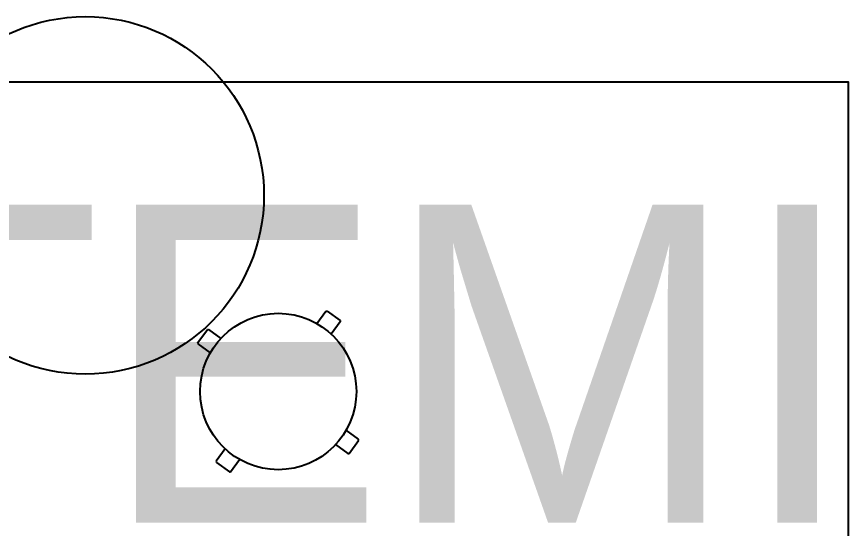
# Model space of a CAD drawing. Header units: metres. Extents: x 3.2 to 22.3, y 0.7 to 22.8.
# Drawn here: x 8.567 to 9.3, y 5.057 to 5.508 of the extents above; entities that cross this region are included whole.
import ezdxf

# ---------------------------------------------------------------- set-up
doc = ezdxf.new("R2010")
doc.units = ezdxf.units.M
for name, color, linetype in [('ARREDI', 9, 'Continuous'), ('WAYFINDING_RIQUADRI', 7, 'Continuous'), ('WAYFINDING_TESTI', 7, 'Continuous')]:
    doc.layers.add(name, color=color, linetype=linetype)

msp = doc.modelspace()

# ---------------------------------------------------------------- linework, layer by layer
at = {"layer": 'ARREDI'}
for points in [[(8.83134, 5.23733), (8.83925, 5.24815)], [(8.83926, 5.24816), (8.84035, 5.24832)], [(8.84035, 5.24833), (8.85179, 5.23995)], [(8.85196, 5.23885), (8.84404, 5.22803)], [(8.8518, 5.23995), (8.85196, 5.23885)], [(8.72637, 5.22054), (8.73475, 5.23198)], [(8.73475, 5.23198), (8.73584, 5.23215)], [(8.73585, 5.23214), (8.74667, 5.22423)], [(8.72654, 5.21944), (8.72637, 5.22054)], [(8.73736, 5.21152), (8.72654, 5.21944)], [(8.86796, 5.13545), (8.85714, 5.14337)], [(8.85976, 5.1229), (8.86814, 5.13434)], [(8.86813, 5.13435), (8.86797, 5.13545)], [(8.84784, 5.13065), (8.85866, 5.12274)], [(8.75046, 5.12685), (8.74255, 5.11603)], [(8.85867, 5.12274), (8.85976, 5.12291)], [(8.74255, 5.11603), (8.74272, 5.11493)], [(8.74271, 5.11494), (8.75416, 5.10656)], [(8.75526, 5.10674), (8.76318, 5.11756)], [(8.75416, 5.10657), (8.75526, 5.10673)]]:
    msp.add_lwpolyline(points, dxfattribs=at)
for centre, radius in [((8.62711, 5.35027), 0.1575), ((8.79724, 5.17743), 0.06891)]:
    msp.add_circle(centre, radius, dxfattribs=at)
at = {"layer": 'WAYFINDING_RIQUADRI'}
msp.add_lwpolyline([(6.9, 4.95), (9.3, 4.95), (9.3, 5.45), (6.9, 5.45)], close=True, dxfattribs=at)

# ---------------------------------------------------------------- texts
at = {"layer": 'WAYFINDING_TESTI', "insert": (8.1, 5.2), "char_height": 0.28, "attachment_point": 5}
msp.add_mtext('LAB. SISTEMI', dxfattribs=at)

doc.saveas('drawing.dxf')
